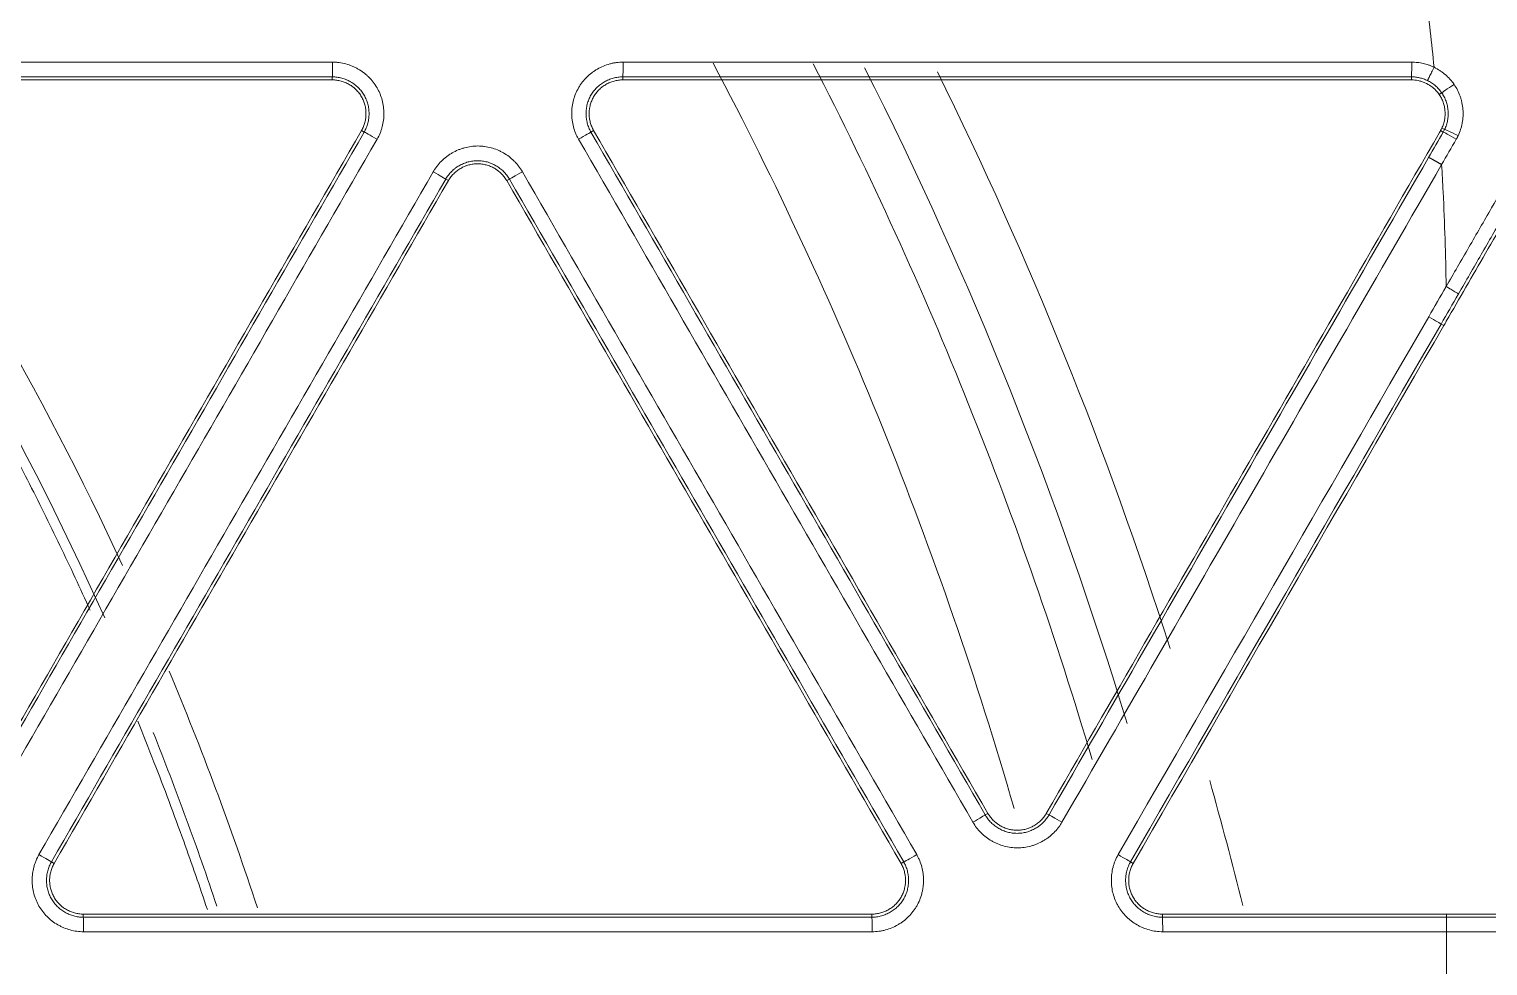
# Model space of a CAD drawing. Header units: inches. Extents: x 405346 to 489838, y -25612 to 14934.
# Drawn here: x 467334.72 to 467382.02, y 4351.68 to 4382.06 of the extents above; entities that cross this region are included whole.
import ezdxf

# ---------------------------------------------------------------- set-up
doc = ezdxf.new("R2010")
doc.units = ezdxf.units.IN
doc.header["$LTSCALE"] = 200
doc.header["$MEASUREMENT"] = 0
doc.linetypes.add('DH-HID2', pattern=[1.2, 0.8, -0.4])
doc.layers.add('FU-FURM', color=251, linetype='DH-HID2')
doc.layers.add('SS-EQ', color=2, linetype='Continuous', lineweight=20)

# ---------------------------------------------------------------- blocks, each defined once
blk = doc.blocks.new('FLLLL')
at = {"layer": 'FU-FURM'}
blk.add_arc((467631.305, 3983.29), 213.601, 180.767, 268.64329, dxfattribs=at)
blk = doc.blocks.new('4way무풍')
at = {"layer": 'SS-EQ'}
for p, q in [((100.279, 58.99), (100.279, 59.09)), ((109.701, 59.09), (109.701, 58.99)), ((135.276, 58.99), (135.276, 59.09)), ((136.258, 58.575), (136.177, 58.518)), ((101.313, 57.299), (101.227, 57.349)), ((108.754, 57.349), (108.667, 57.299)), ((136.31, 57.299), (136.224, 57.349)), ((136.354, 57.383), (136.264, 57.426)), ((104.043, 55.723), (103.956, 55.773)), ((106.024, 55.773), (105.938, 55.723)), ((136.238, 51.071), (136.325, 51.021)), ((121.454, 35.15), (121.541, 35.2)), ((123.436, 35.2), (123.523, 35.151)), ((91.168, 33.625), (91.255, 33.575)), ((118.725, 33.575), (118.812, 33.625)), ((126.165, 33.625), (126.252, 33.575)), ((92.203, 31.933), (92.203, 31.833)), ((117.778, 31.833), (117.778, 31.933)), ((127.2, 31.933), (127.2, 31.833)), ((136.411, 31.833), (136.411, 31.933))]:
    blk.add_line(p, q, dxfattribs=at)
for radius, start, end in [(101.761, 24.09187, 35.71313), (102.993, 24.82258, 35.25411), (127.397, 16.11344, 27.86074), (130.269, 16.47519, 27.18468), (131.692, 16.82536, 26.80173), (133.744, 17.65006, 26.29724), (102.993, 18.18231, 22.74403), (101.761, 18.44437, 21.81937), (133.744, 13.93919, 15.73232)]:
    blk.add_arc((0, 0), radius, start, end, dxfattribs=at)
for centre, major_axis, ratio, start_param, end_param in [((100.279, 59.564), (0, -0.474), 0.016993, 0.034954, 1.578511), ((109.701, 59.564), (0, 0.474), 0.018894, 3.176545, 4.719622), ((135.276, 59.564), (0, 0.474), 0.024432, 3.176655, 4.718201), ((136.648, 58.844), (-0.39, -0.269), 0.009413, 0.034908, 1.594361), ((101.723, 57.062), (-0.41, 0.237), 0.015019, 4.700965, 6.248275), ((108.257, 57.062), (0.41, 0.237), 0.003323, 4.732094, 6.248279), ((136.72, 57.062), (-0.41, 0.237), 0.017158, 4.693588, 6.248274), ((136.782, 57.18), (-0.428, 0.204), 0.015618, 4.692285, 6.248275), ((103.546, 56.01), (0.41, -0.237), 0.015027, 0.034911, 1.558896), ((106.434, 56.01), (-0.41, -0.237), 0.003206, 0.034907, 1.590198), ((135.828, 51.308), (0.41, -0.237), 0.01676, 0.034911, 1.551598), ((121.044, 34.914), (0.41, 0.237), 0.007904, 4.733642, 6.248278), ((123.933, 34.914), (-0.41, 0.237), 0.014692, 4.694318, 6.248275), ((90.758, 33.862), (-0.41, 0.237), 0.011872, 3.176502, 4.700765), ((119.222, 33.862), (-0.41, -0.237), 0.007771, 0.034908, 1.591703), ((125.755, 33.862), (-0.41, 0.237), 0.014765, 3.176503, 4.693851), ((92.203, 31.36), (0, -0.474), 0.016349, 1.574891, 3.106681), ((117.777, 31.36), (0, -0.474), 0.02175, 1.574286, 3.106678), ((127.199, 31.36), (0, -0.474), 0.023837, 1.574008, 3.106676)]:
    blk.add_ellipse(centre, major_axis=major_axis, ratio=ratio, start_param=start_param, end_param=end_param, dxfattribs=at)
for points, knots in [([(0.032, 346.294), (6.969, 346.294), (13.906, 346.294), (27.78, 346.294), (34.717, 346.294), (55.528, 346.294), (69.403, 346.294), (97.151, 346.294), (111.025, 346.294), (138.774, 346.294), (152.648, 346.294), (180.396, 346.294), (194.27, 346.294), (215.082, 346.294), (222.019, 346.294), (235.893, 346.294), (242.83, 346.293), (253.236, 346.293), (256.704, 346.293), (263.641, 346.293), (267.11, 346.293), (272.313, 346.294), (274.047, 346.294), (276.648, 346.294), (277.516, 346.294), (279.25, 346.293), (280.117, 346.293), (281.418, 346.292), (281.851, 346.292), (282.718, 346.292), (283.152, 346.292), (283.802, 346.293), (284.019, 346.293), (284.453, 346.293), (284.669, 346.294), (285.103, 346.293), (285.32, 346.293), (285.753, 346.29), (285.97, 346.288), (286.62, 346.277), (287.054, 346.265), (287.92, 346.231), (288.353, 346.21), (289.653, 346.132), (290.519, 346.062), (291.818, 345.929), (292.25, 345.88), (292.899, 345.799), (293.116, 345.771), (293.548, 345.712), (294.627, 345.561), (295.697, 345.381), (298.249, 344.897), (299.929, 344.504), (302.417, 343.81), (304.065, 343.312), (305.692, 342.745), (308.116, 341.843), (309.711, 341.171), (311.481, 340.335), (311.677, 340.241), (312.069, 340.051), (312.265, 339.955), (312.851, 339.663), (313.238, 339.464), (314.393, 338.857), (315.91, 338.017), (317.385, 337.118), (318.837, 336.19), (319.553, 335.711), (320.962, 334.724), (322.351, 333.707), (324.369, 332.094), (326.323, 330.393), (327.582, 329.199), (328.355, 328.434), (328.586, 328.204), (328.815, 327.97), (328.968, 327.815), (329.044, 327.736), (329.423, 327.345), (329.723, 327.029), (330.61, 326.072), (331.762, 324.776), (333.399, 322.77), (334.43, 321.391), (335.932, 319.291), (336.873, 317.85), (338.196, 315.627), (339.047, 314.124), (339.838, 312.579), (340.313, 311.601), (340.454, 311.306), (340.593, 311.01), (340.685, 310.812), (340.731, 310.713), (340.958, 310.218), (341.136, 309.82), (341.654, 308.624), (342.309, 307.019), (343.186, 304.582), (343.7, 302.939), (344.419, 300.459), (344.828, 298.787), (345.336, 296.251), (345.487, 295.4), (345.755, 293.69), (345.871, 292.83), (345.994, 291.749), (346.017, 291.532), (346.062, 291.099), (346.083, 290.881), (346.143, 290.23), (346.178, 289.796), (346.239, 288.927), (346.265, 288.492), (346.307, 287.624), (346.324, 287.189), (346.342, 286.538), (346.347, 286.32), (346.354, 285.886), (346.356, 285.669), (346.359, 285.234), (346.359, 285.017), (346.359, 284.582), (346.359, 284.365), (346.359, 283.714), (346.358, 283.279), (346.358, 282.41), (346.358, 281.976), (346.358, 280.672), (346.358, 279.803), (346.359, 278.065), (346.359, 277.196), (346.359, 274.59), (346.359, 272.852), (346.358, 264.162), (346.359, 257.21), (346.359, 236.355), (346.359, 222.452), (346.359, 194.646), (346.359, 180.742), (346.359, 152.936), (346.359, 139.033), (346.359, 111.226), (346.359, 69.516), (346.359, 27.806), (346.359, 0)], [0, 0, 0, 0, 0.03125, 0.03125, 0.0625, 0.0625, 0.125, 0.125, 0.1875, 0.1875, 0.25, 0.25, 0.3125, 0.3125, 0.34375, 0.34375, 0.375, 0.375, 0.390625, 0.390625, 0.40625, 0.40625, 0.414062, 0.414062, 0.417969, 0.417969, 0.421875, 0.421875, 0.423828, 0.423828, 0.425781, 0.425781, 0.426758, 0.426758, 0.427734, 0.427734, 0.428711, 0.428711, 0.429687, 0.429687, 0.431641, 0.431641, 0.433594, 0.433594, 0.4375, 0.4375, 0.439453, 0.439453, 0.44043, 0.44043, 0.441406, 0.445312, 0.445312, 0.453125, 0.453125, 0.457031, 0.460937, 0.460937, 0.46875, 0.46875, 0.469727, 0.469727, 0.470703, 0.470703, 0.472656, 0.472656, 0.476562, 0.480469, 0.480469, 0.484375, 0.484375, 0.488281, 0.492187, 0.496094, 0.5, 0.5, 0.500977, 0.501465, 0.501465, 0.501953, 0.501953, 0.503906, 0.503906, 0.507812, 0.511719, 0.515625, 0.515625, 0.523437, 0.523437, 0.527344, 0.53125, 0.53125, 0.532227, 0.532715, 0.532715, 0.533203, 0.533203, 0.535156, 0.535156, 0.539062, 0.542969, 0.546875, 0.546875, 0.554687, 0.554687, 0.558594, 0.558594, 0.5625, 0.5625, 0.563477, 0.563477, 0.564453, 0.564453, 0.566406, 0.566406, 0.568359, 0.568359, 0.570312, 0.570312, 0.571289, 0.571289, 0.572266, 0.572266, 0.573242, 0.573242, 0.574219, 0.574219, 0.576172, 0.576172, 0.578125, 0.578125, 0.582031, 0.582031, 0.585937, 0.585937, 0.59375, 0.59375, 0.625, 0.625, 0.6875, 0.6875, 0.75, 0.75, 0.8125, 0.8125, 0.875, 1, 1, 1, 1]), ([(345.164, 0), (345.164, 27.72), (345.163, 69.299), (345.162, 110.879), (345.161, 138.598), (345.16, 152.458), (345.159, 180.178), (345.157, 194.038), (345.154, 221.758), (345.152, 235.618), (345.147, 256.407), (345.146, 263.337), (345.145, 272), (345.145, 273.732), (345.144, 276.331), (345.144, 277.197), (345.143, 278.93), (345.142, 279.796), (345.142, 281.095), (345.141, 281.528), (345.141, 282.395), (345.142, 282.828), (345.141, 283.694), (345.141, 284.127), (345.14, 284.777), (345.139, 284.993), (345.136, 285.426), (345.134, 285.643), (345.124, 286.293), (345.113, 286.726), (345.081, 287.592), (345.06, 288.025), (345.009, 288.891), (344.979, 289.324), (344.926, 289.973), (344.898, 290.298), (344.868, 290.622), (344.847, 290.839), (344.836, 290.947), (344.736, 291.92), (344.629, 292.78), (344.379, 294.49), (344.236, 295.34), (343.754, 297.876), (343.361, 299.547), (342.666, 302.024), (342.167, 303.666), (341.312, 306.1), (340.67, 307.703), (340.162, 308.898), (339.901, 309.494), (339.629, 310.086), (339.446, 310.481), (339.353, 310.677), (338.885, 311.657), (338.495, 312.43), (337.684, 313.954), (337.263, 314.706), (336.391, 316.188), (335.94, 316.919), (335.007, 318.359), (334.525, 319.069), (333.532, 320.468), (332.508, 321.846), (330.881, 323.85), (329.736, 325.143), (328.853, 326.097), (328.555, 326.413), (328.177, 326.804), (328.101, 326.882), (327.949, 327.037), (327.721, 327.27), (327.491, 327.5), (326.721, 328.264), (325.466, 329.454), (323.518, 331.149), (321.504, 332.755), (320.119, 333.766), (318.711, 334.748), (317.997, 335.224), (316.546, 336.146), (315.81, 336.592), (314.315, 337.454), (313.557, 337.87), (312.595, 338.371), (312.305, 338.52), (312.014, 338.666), (311.82, 338.764), (311.722, 338.812), (311.235, 339.053), (310.844, 339.24), (309.666, 339.79), (308.875, 340.138), (307.283, 340.799), (305.68, 341.425), (303.244, 342.257), (301.598, 342.742), (299.114, 343.417), (297.436, 343.796), (294.888, 344.258), (294.033, 344.394), (292.957, 344.542), (292.742, 344.57), (292.31, 344.625), (291.663, 344.703), (291.015, 344.771), (289.72, 344.892), (288.856, 344.953), (287.56, 345.018), (287.128, 345.036), (286.48, 345.054), (286.264, 345.059), (285.832, 345.066), (285.615, 345.069), (285.183, 345.072), (284.967, 345.073), (284.535, 345.074), (284.318, 345.075), (283.67, 345.075), (283.237, 345.076), (282.589, 345.076), (282.373, 345.076), (281.94, 345.076), (281.724, 345.076), (281.076, 345.076), (280.643, 345.076), (279.346, 345.077), (278.481, 345.077), (276.752, 345.078), (275.887, 345.078), (273.293, 345.079), (271.563, 345.079), (262.916, 345.08), (255.998, 345.082), (242.162, 345.085), (235.244, 345.086), (221.408, 345.088), (214.49, 345.089), (193.736, 345.092), (179.9, 345.093), (152.228, 345.095), (138.392, 345.096), (110.72, 345.097), (96.884, 345.097), (69.212, 345.098), (55.376, 345.098), (34.622, 345.098), (27.704, 345.099), (13.868, 345.099), (6.95, 345.099), (0.032, 345.099)], [0, 0, 0, 0, 0.125, 0.1875, 0.1875, 0.25, 0.25, 0.3125, 0.3125, 0.375, 0.375, 0.40625, 0.40625, 0.414063, 0.414063, 0.417969, 0.417969, 0.421875, 0.421875, 0.423828, 0.423828, 0.425781, 0.425781, 0.427734, 0.427734, 0.428711, 0.428711, 0.429688, 0.429688, 0.431641, 0.431641, 0.433594, 0.433594, 0.435547, 0.435547, 0.436523, 0.437012, 0.437012, 0.4375, 0.4375, 0.441406, 0.441406, 0.445313, 0.445313, 0.453125, 0.453125, 0.457031, 0.460938, 0.464844, 0.464844, 0.466797, 0.467773, 0.467773, 0.46875, 0.46875, 0.472656, 0.472656, 0.476563, 0.476563, 0.480469, 0.480469, 0.484375, 0.484375, 0.488281, 0.492188, 0.496094, 0.496094, 0.498047, 0.498047, 0.498535, 0.498535, 0.499023, 0.5, 0.5, 0.503906, 0.507813, 0.511719, 0.515625, 0.515625, 0.519531, 0.519531, 0.523438, 0.523438, 0.527344, 0.527344, 0.52832, 0.528809, 0.528809, 0.529297, 0.529297, 0.53125, 0.53125, 0.535156, 0.535156, 0.539063, 0.542969, 0.546875, 0.546875, 0.554688, 0.554688, 0.558594, 0.558594, 0.55957, 0.55957, 0.560547, 0.5625, 0.5625, 0.566406, 0.566406, 0.568359, 0.568359, 0.569336, 0.569336, 0.570313, 0.570313, 0.571289, 0.571289, 0.572266, 0.572266, 0.574219, 0.574219, 0.575195, 0.575195, 0.576172, 0.576172, 0.578125, 0.578125, 0.582031, 0.582031, 0.585938, 0.585938, 0.59375, 0.59375, 0.625, 0.625, 0.65625, 0.65625, 0.6875, 0.6875, 0.75, 0.75, 0.8125, 0.8125, 0.875, 0.875, 0.9375, 0.9375, 0.96875, 0.96875, 1, 1, 1, 1]), ([(135.751, 61.733), (135.799, 61.344), (135.893, 60.568), (135.972, 59.789), (136.011, 59.4)], [0, 0, 0, 0, 0.500002, 1, 1, 1, 1]), ([(92.423, 41.792), (92.105, 42.496), (91.445, 43.912), (90.416, 45.994), (89.358, 48.015), (88.297, 49.938), (87.23, 51.781), (86.149, 53.558), (85.053, 55.281), (83.944, 56.951), (83.054, 58.235), (82.535, 58.963), (82.396, 59.157)], [0, 0, 0, 0, 0.115383, 0.233351, 0.346878, 0.456049, 0.561409, 0.664909, 0.766646, 0.866501, 0.964361, 1, 1, 1, 1]), ([(100.287, 59.567), (100.324, 59.567), (100.36, 59.566), (100.434, 59.561), (100.47, 59.557), (100.578, 59.543), (100.719, 59.514), (100.857, 59.467), (100.941, 59.431), (100.958, 59.424), (100.991, 59.409), (101.04, 59.385), (101.088, 59.36), (101.182, 59.305), (101.243, 59.265), (101.329, 59.199), (101.357, 59.176), (101.399, 59.14), (101.412, 59.128), (101.439, 59.103), (101.452, 59.091), (101.517, 59.027), (101.613, 58.918), (101.694, 58.798), (101.749, 58.703), (101.766, 58.671), (101.799, 58.605), (101.814, 58.572), (101.855, 58.47), (101.878, 58.401), (101.915, 58.261), (101.929, 58.19), (101.943, 58.082), (101.947, 58.046), (101.95, 57.991), (101.951, 57.973), (101.952, 57.936), (101.953, 57.918), (101.953, 57.827), (101.944, 57.683), (101.916, 57.54), (101.893, 57.452), (101.888, 57.434), (101.877, 57.399), (101.861, 57.347), (101.842, 57.296), (101.8, 57.194), (101.768, 57.129), (101.732, 57.065)], [0, 0, 0, 0, 0.03125, 0.03125, 0.0625, 0.0625, 0.125, 0.1875, 0.1875, 0.203125, 0.203125, 0.21875, 0.25, 0.25, 0.3125, 0.3125, 0.34375, 0.34375, 0.359375, 0.359375, 0.375, 0.375, 0.4375, 0.5, 0.5, 0.53125, 0.53125, 0.5625, 0.5625, 0.625, 0.625, 0.6875, 0.6875, 0.71875, 0.71875, 0.734375, 0.734375, 0.75, 0.75, 0.8125, 0.875, 0.875, 0.890625, 0.890625, 0.90625, 0.9375, 0.9375, 1, 1, 1, 1]), ([(108.265, 57.065), (108.247, 57.097), (108.23, 57.129), (108.198, 57.195), (108.183, 57.229), (108.141, 57.329), (108.096, 57.467), (108.068, 57.609), (108.056, 57.7), (108.054, 57.718), (108.051, 57.754), (108.046, 57.809), (108.045, 57.863), (108.045, 57.972), (108.049, 58.044), (108.063, 58.152), (108.069, 58.188), (108.079, 58.242), (108.083, 58.26), (108.091, 58.295), (108.096, 58.313), (108.119, 58.401), (108.165, 58.538), (108.228, 58.669), (108.283, 58.764), (108.302, 58.795), (108.343, 58.856), (108.365, 58.885), (108.432, 58.972), (108.48, 59.027), (108.583, 59.129), (108.637, 59.176), (108.724, 59.242), (108.753, 59.263), (108.799, 59.294), (108.814, 59.304), (108.845, 59.323), (108.861, 59.332), (108.94, 59.378), (109.07, 59.442), (109.207, 59.489), (109.295, 59.514), (109.313, 59.518), (109.348, 59.527), (109.402, 59.538), (109.456, 59.548), (109.564, 59.562), (109.637, 59.567), (109.71, 59.567)], [0, 0, 0, 0, 0.03125, 0.03125, 0.0625, 0.0625, 0.125, 0.1875, 0.1875, 0.203125, 0.203125, 0.21875, 0.25, 0.25, 0.3125, 0.3125, 0.34375, 0.34375, 0.359375, 0.359375, 0.375, 0.375, 0.4375, 0.5, 0.5, 0.53125, 0.53125, 0.5625, 0.5625, 0.625, 0.625, 0.6875, 0.6875, 0.71875, 0.71875, 0.734375, 0.734375, 0.75, 0.75, 0.8125, 0.875, 0.875, 0.890625, 0.890625, 0.90625, 0.9375, 0.9375, 1, 1, 1, 1]), ([(135.287, 59.566), (135.35, 59.566), (135.412, 59.563), (135.537, 59.549), (135.659, 59.527), (135.779, 59.493), (135.867, 59.461), (135.897, 59.45), (135.954, 59.426), (135.983, 59.413), (136.011, 59.4)], [0, 0, 0, 0, 0.25, 0.25, 0.5, 0.75, 0.75, 0.875, 0.875, 1, 1, 1, 1]), ([(136.011, 59.4), (135.998, 59.372), (135.984, 59.344), (135.958, 59.29), (135.945, 59.264), (135.92, 59.212), (135.907, 59.188), (135.884, 59.142), (135.873, 59.12), (135.853, 59.08), (135.844, 59.062), (135.828, 59.031), (135.821, 59.017), (135.809, 58.995), (135.804, 58.986), (135.797, 58.974), (135.795, 58.971), (135.794, 58.97)], [0, 0, 0, 0, 0.125, 0.125, 0.25, 0.25, 0.375, 0.375, 0.5, 0.5, 0.625, 0.625, 0.75, 0.75, 0.875, 0.875, 1, 1, 1, 1]), ([(136.011, 59.4), (136.076, 59.368), (136.139, 59.333), (136.214, 59.284), (136.229, 59.273), (136.259, 59.253), (136.274, 59.242), (136.317, 59.21), (136.345, 59.187), (136.427, 59.118), (136.478, 59.068), (136.574, 58.962), (136.618, 58.906), (136.66, 58.847)], [0, 0, 0, 0, 0.25, 0.25, 0.3125, 0.3125, 0.375, 0.375, 0.5, 0.5, 0.75, 0.75, 1, 1, 1, 1]), ([(100.279, 58.99), (96.017, 58.99), (91.755, 58.99), (83.23, 58.99), (78.967, 58.99), (74.705, 58.99)], [0, 0, 0, 0, 0.5, 0.5, 1, 1, 1, 1]), ([(101.313, 57.299), (101.317, 57.305), (101.32, 57.31), (101.326, 57.322), (101.336, 57.339), (101.356, 57.38), (101.383, 57.439), (101.401, 57.488), (101.418, 57.538), (101.425, 57.563), (101.445, 57.639), (101.464, 57.741), (101.471, 57.844), (101.471, 57.922), (101.47, 57.949), (101.467, 58.001), (101.464, 58.027), (101.454, 58.104), (101.444, 58.155), (101.418, 58.255), (101.402, 58.304), (101.372, 58.377), (101.361, 58.401), (101.338, 58.448), (101.326, 58.471), (101.286, 58.539), (101.228, 58.625), (101.16, 58.703), (101.104, 58.758), (101.085, 58.775), (101.045, 58.81), (101.025, 58.826), (100.963, 58.873), (100.92, 58.902), (100.852, 58.941), (100.818, 58.959), (100.783, 58.976), (100.759, 58.987), (100.747, 58.992), (100.687, 59.017), (100.589, 59.051), (100.487, 59.072), (100.41, 59.083), (100.384, 59.086), (100.345, 59.088), (100.332, 59.089), (100.312, 59.09), (100.306, 59.09), (100.292, 59.09), (100.286, 59.09), (100.279, 59.09)], [0, 0, 0, 0, 0.007813, 0.007813, 0.015625, 0.03125, 0.0625, 0.09375, 0.09375, 0.125, 0.125, 0.1875, 0.25, 0.25, 0.28125, 0.28125, 0.3125, 0.3125, 0.375, 0.375, 0.4375, 0.4375, 0.46875, 0.46875, 0.5, 0.5, 0.5625, 0.625, 0.625, 0.65625, 0.65625, 0.6875, 0.6875, 0.75, 0.75, 0.78125, 0.796875, 0.796875, 0.8125, 0.8125, 0.875, 0.9375, 0.9375, 0.96875, 0.96875, 0.984375, 0.984375, 0.992188, 0.992188, 1, 1, 1, 1]), ([(100.279, 58.99), (100.328, 58.99), (100.375, 58.987), (100.469, 58.974), (100.516, 58.965), (100.585, 58.946), (100.608, 58.939), (100.653, 58.923), (100.675, 58.914), (100.741, 58.887), (100.827, 58.844), (100.906, 58.792), (100.954, 58.755), (100.963, 58.748), (100.982, 58.733), (101.009, 58.71), (101.036, 58.685), (101.086, 58.635), (101.118, 58.6), (101.162, 58.544), (101.176, 58.524), (101.202, 58.485), (101.215, 58.464), (101.251, 58.402), (101.293, 58.316), (101.323, 58.226), (101.341, 58.157), (101.347, 58.133), (101.356, 58.086), (101.359, 58.063), (101.369, 57.992), (101.372, 57.944), (101.372, 57.873), (101.371, 57.849), (101.368, 57.801), (101.366, 57.777), (101.356, 57.706), (101.338, 57.612), (101.308, 57.522), (101.272, 57.434), (101.251, 57.391), (101.227, 57.349)], [0, 0, 0, 0, 0.0625, 0.0625, 0.125, 0.125, 0.15625, 0.15625, 0.1875, 0.1875, 0.25, 0.3125, 0.3125, 0.328125, 0.328125, 0.34375, 0.375, 0.375, 0.4375, 0.4375, 0.46875, 0.46875, 0.5, 0.5, 0.5625, 0.625, 0.625, 0.65625, 0.65625, 0.6875, 0.6875, 0.75, 0.75, 0.78125, 0.78125, 0.8125, 0.8125, 0.875, 0.9375, 0.9375, 1, 1, 1, 1]), ([(109.701, 59.09), (109.695, 59.09), (109.688, 59.09), (109.675, 59.09), (109.655, 59.089), (109.61, 59.087), (109.545, 59.08), (109.494, 59.072), (109.442, 59.061), (109.417, 59.055), (109.341, 59.034), (109.243, 59), (109.15, 58.954), (109.082, 58.915), (109.06, 58.901), (109.017, 58.872), (108.995, 58.857), (108.933, 58.81), (108.894, 58.776), (108.821, 58.703), (108.786, 58.664), (108.738, 58.602), (108.723, 58.581), (108.693, 58.537), (108.679, 58.515), (108.64, 58.447), (108.618, 58.4), (108.578, 58.305), (108.562, 58.255), (108.542, 58.18), (108.536, 58.154), (108.527, 58.103), (108.522, 58.077), (108.513, 58), (108.509, 57.948), (108.509, 57.87), (108.51, 57.844), (108.513, 57.805), (108.514, 57.792), (108.516, 57.766), (108.518, 57.753), (108.526, 57.688), (108.546, 57.586), (108.578, 57.488), (108.608, 57.416), (108.618, 57.392), (108.636, 57.356), (108.641, 57.345), (108.651, 57.327), (108.654, 57.322), (108.66, 57.31), (108.664, 57.304), (108.667, 57.299)], [0, 0, 0, 0, 0.007813, 0.007813, 0.015625, 0.03125, 0.0625, 0.09375, 0.09375, 0.125, 0.125, 0.1875, 0.25, 0.25, 0.28125, 0.28125, 0.3125, 0.3125, 0.375, 0.375, 0.4375, 0.4375, 0.46875, 0.46875, 0.5, 0.5, 0.5625, 0.5625, 0.625, 0.625, 0.65625, 0.65625, 0.6875, 0.6875, 0.75, 0.75, 0.78125, 0.78125, 0.796875, 0.796875, 0.8125, 0.8125, 0.875, 0.9375, 0.9375, 0.96875, 0.96875, 0.984375, 0.984375, 0.992188, 0.992188, 1, 1, 1, 1]), ([(108.754, 57.349), (108.729, 57.391), (108.709, 57.433), (108.673, 57.521), (108.658, 57.566), (108.64, 57.636), (108.634, 57.659), (108.625, 57.706), (108.621, 57.73), (108.612, 57.801), (108.606, 57.896), (108.612, 57.991), (108.62, 58.051), (108.622, 58.063), (108.625, 58.086), (108.632, 58.122), (108.64, 58.156), (108.658, 58.225), (108.673, 58.27), (108.7, 58.336), (108.709, 58.358), (108.73, 58.401), (108.742, 58.423), (108.778, 58.485), (108.831, 58.564), (108.894, 58.635), (108.945, 58.685), (108.962, 58.702), (108.999, 58.733), (109.017, 58.748), (109.074, 58.792), (109.114, 58.818), (109.175, 58.854), (109.196, 58.865), (109.239, 58.886), (109.261, 58.896), (109.327, 58.924), (109.418, 58.955), (109.51, 58.974), (109.605, 58.987), (109.653, 58.99), (109.701, 58.99)], [0, 0, 0, 0, 0.0625, 0.0625, 0.125, 0.125, 0.15625, 0.15625, 0.1875, 0.1875, 0.25, 0.3125, 0.3125, 0.328125, 0.328125, 0.34375, 0.375, 0.375, 0.4375, 0.4375, 0.46875, 0.46875, 0.5, 0.5, 0.5625, 0.625, 0.625, 0.65625, 0.65625, 0.6875, 0.6875, 0.75, 0.75, 0.78125, 0.78125, 0.8125, 0.8125, 0.875, 0.9375, 0.9375, 1, 1, 1, 1]), ([(135.794, 58.97), (135.774, 58.98), (135.753, 58.989), (135.712, 59.006), (135.691, 59.015), (135.628, 59.037), (135.542, 59.062), (135.454, 59.077), (135.388, 59.085), (135.365, 59.087), (135.321, 59.09), (135.298, 59.09), (135.276, 59.09)], [0, 0, 0, 0, 0.125, 0.125, 0.25, 0.25, 0.5, 0.75, 0.75, 0.875, 0.875, 1, 1, 1, 1]), ([(135.276, 58.99), (135.352, 58.99), (135.427, 58.982), (135.537, 58.959), (135.573, 58.949), (135.627, 58.932), (135.645, 58.925), (135.681, 58.912), (135.698, 58.905), (135.784, 58.867), (135.85, 58.83), (135.942, 58.764), (135.972, 58.74), (136.029, 58.69), (136.056, 58.664), (136.081, 58.637)], [0, 0, 0, 0, 0.25, 0.25, 0.375, 0.375, 0.4375, 0.4375, 0.5, 0.5, 0.75, 0.75, 0.875, 0.875, 1, 1, 1, 1]), ([(136.258, 58.575), (136.256, 58.577), (136.255, 58.58), (136.251, 58.585), (136.245, 58.593), (136.232, 58.611), (136.205, 58.647), (136.18, 58.676), (136.128, 58.733), (136.092, 58.769), (136.033, 58.818), (136.013, 58.834), (135.971, 58.865), (135.95, 58.88), (135.885, 58.922), (135.84, 58.948), (135.794, 58.97)], [0, 0, 0, 0, 0.015625, 0.015625, 0.03125, 0.0625, 0.125, 0.25, 0.25, 0.5, 0.5, 0.625, 0.625, 0.75, 0.75, 1, 1, 1, 1]), ([(136.66, 58.847), (136.701, 58.786), (136.776, 58.661), (136.833, 58.528), (136.869, 58.425), (136.88, 58.39), (136.9, 58.32), (136.909, 58.284), (136.932, 58.177), (136.942, 58.105), (136.954, 57.958), (136.955, 57.886), (136.948, 57.741), (136.94, 57.669), (136.92, 57.562), (136.913, 57.526), (136.9, 57.473), (136.895, 57.455), (136.885, 57.42), (136.879, 57.403), (136.852, 57.316), (136.825, 57.248), (136.793, 57.182)], [0, 0, 0, 0, 0.125, 0.25, 0.25, 0.3125, 0.3125, 0.375, 0.375, 0.5, 0.5, 0.625, 0.625, 0.75, 0.75, 0.8125, 0.8125, 0.84375, 0.84375, 0.875, 0.875, 1, 1, 1, 1]), ([(136.177, 58.518), (136.204, 58.478), (136.253, 58.396), (136.29, 58.309), (136.314, 58.241), (136.321, 58.218), (136.334, 58.172), (136.34, 58.148), (136.355, 58.078), (136.369, 57.984), (136.37, 57.888), (136.367, 57.828), (136.366, 57.816), (136.364, 57.792), (136.361, 57.756), (136.356, 57.721), (136.343, 57.651), (136.332, 57.605), (136.303, 57.514), (136.285, 57.47), (136.264, 57.426)], [0, 0, 0, 0, 0.125, 0.25, 0.25, 0.3125, 0.3125, 0.375, 0.375, 0.5, 0.625, 0.625, 0.65625, 0.65625, 0.6875, 0.75, 0.75, 0.875, 0.875, 1, 1, 1, 1]), ([(136.354, 57.383), (136.357, 57.389), (136.36, 57.395), (136.365, 57.407), (136.373, 57.425), (136.391, 57.467), (136.404, 57.504), (136.42, 57.554), (136.427, 57.579), (136.439, 57.63), (136.445, 57.656), (136.459, 57.732), (136.464, 57.784), (136.469, 57.887), (136.469, 57.939), (136.46, 58.044), (136.453, 58.096), (136.436, 58.172), (136.43, 58.198), (136.416, 58.248), (136.408, 58.273), (136.382, 58.347), (136.362, 58.394), (136.326, 58.464), (136.308, 58.498), (136.284, 58.536), (136.273, 58.553), (136.266, 58.564), (136.262, 58.569), (136.258, 58.575)], [0, 0, 0, 0, 0.015625, 0.015625, 0.03125, 0.0625, 0.125, 0.125, 0.1875, 0.1875, 0.25, 0.25, 0.375, 0.375, 0.5, 0.5, 0.625, 0.625, 0.6875, 0.6875, 0.75, 0.75, 0.875, 0.875, 0.9375, 0.96875, 0.984375, 0.984375, 1, 1, 1, 1]), ([(88.44, 35.2), (90.571, 38.892), (92.702, 42.583), (96.965, 49.966), (99.096, 53.658), (101.227, 57.349)], [0, 0, 0, 0, 0.5, 0.5, 1, 1, 1, 1]), ([(88.526, 35.151), (90.657, 38.842), (92.789, 42.534), (97.051, 49.916), (99.182, 53.608), (101.313, 57.299)], [0, 0, 0, 0, 0.5, 0.5, 1, 1, 1, 1]), ([(101.732, 57.065), (99.6, 53.374), (97.469, 49.682), (93.206, 42.299), (91.075, 38.608), (88.943, 34.916)], [0, 0, 0, 0, 0.5, 0.5, 1, 1, 1, 1]), ([(103.554, 56.013), (103.572, 56.045), (103.592, 56.076), (103.633, 56.137), (103.654, 56.167), (103.721, 56.253), (103.817, 56.361), (103.926, 56.456), (103.999, 56.512), (104.014, 56.522), (104.043, 56.544), (104.088, 56.575), (104.135, 56.603), (104.229, 56.658), (104.293, 56.69), (104.394, 56.732), (104.428, 56.745), (104.48, 56.763), (104.497, 56.768), (104.532, 56.779), (104.55, 56.784), (104.637, 56.808), (104.708, 56.823), (104.852, 56.842), (104.924, 56.847), (105.033, 56.847), (105.07, 56.846), (105.143, 56.841), (105.18, 56.837), (105.289, 56.823), (105.36, 56.808), (105.499, 56.77), (105.568, 56.747), (105.668, 56.705), (105.702, 56.69), (105.751, 56.665), (105.767, 56.657), (105.799, 56.64), (105.815, 56.631), (105.894, 56.586), (106.015, 56.505), (106.124, 56.41), (106.189, 56.346), (106.202, 56.333), (106.227, 56.306), (106.264, 56.266), (106.299, 56.224), (106.366, 56.137), (106.406, 56.077), (106.443, 56.013)], [0, 0, 0, 0, 0.03125, 0.03125, 0.0625, 0.0625, 0.125, 0.1875, 0.1875, 0.203125, 0.203125, 0.21875, 0.25, 0.25, 0.3125, 0.3125, 0.34375, 0.34375, 0.359375, 0.359375, 0.375, 0.375, 0.4375, 0.4375, 0.5, 0.5, 0.53125, 0.53125, 0.5625, 0.5625, 0.625, 0.625, 0.6875, 0.6875, 0.71875, 0.71875, 0.734375, 0.734375, 0.75, 0.75, 0.8125, 0.875, 0.875, 0.890625, 0.890625, 0.90625, 0.9375, 0.9375, 1, 1, 1, 1]), ([(136.732, 57.065), (136.574, 56.791), (136.415, 56.517), (136.257, 56.243), (136.257, 56.243), (136.257, 56.243)], [0, 0, 0, 0, 0.999957, 0.999957, 1, 1, 1, 1]), ([(106.024, 55.773), (106.021, 55.779), (106.018, 55.784), (106.011, 55.796), (106.001, 55.812), (105.976, 55.851), (105.938, 55.904), (105.904, 55.944), (105.87, 55.983), (105.851, 56.002), (105.796, 56.057), (105.717, 56.125), (105.631, 56.182), (105.563, 56.221), (105.54, 56.234), (105.493, 56.257), (105.469, 56.268), (105.397, 56.298), (105.348, 56.315), (105.249, 56.342), (105.198, 56.353), (105.12, 56.363), (105.094, 56.366), (105.041, 56.369), (105.015, 56.37), (104.937, 56.37), (104.885, 56.367), (104.782, 56.352), (104.732, 56.342), (104.656, 56.321), (104.631, 56.314), (104.582, 56.296), (104.557, 56.287), (104.486, 56.257), (104.439, 56.234), (104.372, 56.195), (104.339, 56.175), (104.307, 56.152), (104.285, 56.137), (104.275, 56.13), (104.223, 56.09), (104.144, 56.022), (104.075, 55.945), (104.028, 55.883), (104.012, 55.862), (103.99, 55.829), (103.983, 55.818), (103.973, 55.802), (103.969, 55.796), (103.962, 55.785), (103.959, 55.779), (103.956, 55.773)], [0, 0, 0, 0, 0.007812, 0.007812, 0.015625, 0.03125, 0.0625, 0.09375, 0.09375, 0.125, 0.125, 0.1875, 0.25, 0.25, 0.28125, 0.28125, 0.3125, 0.3125, 0.375, 0.375, 0.4375, 0.4375, 0.46875, 0.46875, 0.5, 0.5, 0.5625, 0.5625, 0.625, 0.625, 0.65625, 0.65625, 0.6875, 0.6875, 0.75, 0.75, 0.78125, 0.796875, 0.796875, 0.8125, 0.8125, 0.875, 0.9375, 0.9375, 0.96875, 0.96875, 0.984375, 0.984375, 0.992187, 0.992187, 1, 1, 1, 1]), ([(135.836, 56.477), (135.836, 56.477), (135.836, 56.477), (135.837, 56.477), (135.838, 56.477), (135.839, 56.476), (135.84, 56.476), (135.842, 56.475), (135.844, 56.474), (135.846, 56.473), (135.848, 56.472), (135.85, 56.471), (135.853, 56.47), (135.856, 56.468), (135.86, 56.466), (135.865, 56.464), (135.872, 56.46), (135.88, 56.456), (135.888, 56.451), (135.897, 56.446), (135.907, 56.441), (135.917, 56.435), (135.928, 56.429), (135.94, 56.423), (135.952, 56.416), (135.965, 56.409), (135.978, 56.402), (135.992, 56.394), (136.006, 56.386), (136.021, 56.378), (136.036, 56.369), (136.051, 56.361), (136.067, 56.352), (136.084, 56.342), (136.1, 56.333), (136.117, 56.323), (136.134, 56.314), (136.151, 56.304), (136.169, 56.294), (136.186, 56.284), (136.204, 56.274), (136.222, 56.263), (136.239, 56.253), (136.251, 56.246), (136.257, 56.243)], [0, 0, 0, 0, 0.014622, 0.029244, 0.043866, 0.058488, 0.07311, 0.087732, 0.102354, 0.116976, 0.131598, 0.14622, 0.160842, 0.175464, 0.190086, 0.218014, 0.245942, 0.27387, 0.301798, 0.329726, 0.357654, 0.385583, 0.413511, 0.441439, 0.469367, 0.497295, 0.525223, 0.553151, 0.581079, 0.609007, 0.636935, 0.664863, 0.692791, 0.720719, 0.748647, 0.776575, 0.804504, 0.832432, 0.86036, 0.888288, 0.916216, 0.944144, 0.972072, 1, 1, 1, 1]), ([(90.766, 33.864), (92.897, 37.555), (95.029, 41.247), (99.291, 48.63), (101.423, 52.322), (103.554, 56.013)], [0, 0, 0, 0, 0.5, 0.5, 1, 1, 1, 1]), ([(104.043, 55.723), (104.067, 55.765), (104.093, 55.805), (104.152, 55.88), (104.183, 55.915), (104.234, 55.965), (104.252, 55.982), (104.288, 56.013), (104.306, 56.028), (104.363, 56.072), (104.443, 56.124), (104.528, 56.167), (104.583, 56.19), (104.595, 56.194), (104.617, 56.203), (104.651, 56.215), (104.685, 56.226), (104.754, 56.245), (104.8, 56.254), (104.871, 56.264), (104.894, 56.266), (104.942, 56.27), (104.966, 56.271), (105.038, 56.271), (105.133, 56.264), (105.226, 56.245), (105.295, 56.226), (105.318, 56.219), (105.364, 56.203), (105.386, 56.195), (105.452, 56.167), (105.495, 56.146), (105.557, 56.111), (105.587, 56.092), (105.617, 56.071), (105.636, 56.057), (105.646, 56.05), (105.694, 56.014), (105.765, 55.951), (105.829, 55.881), (105.887, 55.805), (105.914, 55.765), (105.938, 55.723)], [0, 0, 0, 0, 0.0625, 0.0625, 0.125, 0.125, 0.15625, 0.15625, 0.1875, 0.1875, 0.25, 0.3125, 0.3125, 0.328125, 0.328125, 0.34375, 0.375, 0.375, 0.4375, 0.4375, 0.46875, 0.46875, 0.5, 0.5, 0.5625, 0.625, 0.625, 0.65625, 0.65625, 0.6875, 0.6875, 0.75, 0.75, 0.78125, 0.796875, 0.796875, 0.8125, 0.8125, 0.875, 0.9375, 0.9375, 1, 1, 1, 1]), ([(136.257, 56.243), (136.275, 55.949), (136.347, 54.631), (136.389, 53.311), (136.403, 52.286)], [0, 0, 0, 0, 0.223176, 1, 1, 1, 1]), ([(136.403, 52.286), (136.403, 52.286), (136.403, 52.286), (136.648, 52.711), (136.894, 53.136), (137.385, 53.987), (137.63, 54.412), (138.102, 55.229), (138.328, 55.621), (138.554, 56.012)], [0, 0, 0, 0, 0.000009, 0.000009, 0.342257, 0.342257, 0.684518, 0.684518, 1, 1, 1, 1]), ([(103.956, 55.773), (101.825, 52.082), (99.693, 48.391), (95.431, 41.008), (93.3, 37.316), (91.168, 33.625)], [0, 0, 0, 0, 0.5, 0.5, 1, 1, 1, 1]), ([(104.043, 55.723), (101.911, 52.032), (99.78, 48.341), (95.518, 40.958), (93.386, 37.266), (91.255, 33.575)], [0, 0, 0, 0, 0.5, 0.5, 1, 1, 1, 1]), ([(139.039, 55.723), (138.813, 55.332), (138.587, 54.94), (138.134, 54.156), (137.908, 53.764), (137.258, 52.637), (136.833, 51.902), (136.409, 51.167)], [0, 0, 0, 0, 0.258009, 0.258009, 0.516017, 0.516017, 1, 1, 1, 1]), ([(138.953, 55.773), (138.726, 55.382), (138.5, 54.99), (138.028, 54.173), (137.783, 53.748), (137.292, 52.897), (137.047, 52.472), (136.801, 52.047)], [0, 0, 0, 0, 0.315458, 0.315458, 0.657729, 0.657729, 1, 1, 1, 1]), ([(136.801, 52.047), (136.8, 52.048), (136.797, 52.05), (136.786, 52.058), (136.778, 52.063), (136.758, 52.076), (136.746, 52.084), (136.716, 52.101), (136.7, 52.111), (136.663, 52.133), (136.643, 52.145), (136.6, 52.171), (136.578, 52.184), (136.53, 52.212), (136.505, 52.227), (136.455, 52.256), (136.429, 52.271), (136.403, 52.286)], [0, 0, 0, 0, 0.125, 0.125, 0.25, 0.25, 0.375, 0.375, 0.5, 0.5, 0.625, 0.625, 0.75, 0.75, 0.875, 0.875, 1, 1, 1, 1]), ([(96.227, 32.079), (95.98, 32.821), (95.425, 34.424), (94.662, 36.461), (94.146, 37.754), (93.967, 38.196)], [0, 0, 0, 0, 0.359513, 0.780505, 1, 1, 1, 1]), ([(121.454, 35.15), (121.457, 35.145), (121.461, 35.139), (121.467, 35.128), (121.478, 35.111), (121.503, 35.073), (121.541, 35.02), (121.574, 34.98), (121.609, 34.941), (121.627, 34.921), (121.683, 34.866), (121.761, 34.798), (121.848, 34.741), (121.915, 34.702), (121.938, 34.69), (121.985, 34.666), (122.009, 34.656), (122.081, 34.626), (122.13, 34.609), (122.23, 34.581), (122.281, 34.571), (122.359, 34.56), (122.385, 34.558), (122.437, 34.554), (122.464, 34.553), (122.542, 34.553), (122.594, 34.557), (122.696, 34.571), (122.747, 34.582), (122.822, 34.602), (122.847, 34.61), (122.897, 34.627), (122.921, 34.637), (122.993, 34.667), (123.039, 34.69), (123.107, 34.729), (123.14, 34.749), (123.172, 34.771), (123.193, 34.787), (123.204, 34.794), (123.256, 34.834), (123.334, 34.902), (123.403, 34.979), (123.451, 35.041), (123.466, 35.062), (123.488, 35.095), (123.495, 35.106), (123.506, 35.122), (123.509, 35.128), (123.516, 35.139), (123.519, 35.145), (123.523, 35.151)], [0, 0, 0, 0, 0.007813, 0.007813, 0.015625, 0.03125, 0.0625, 0.09375, 0.09375, 0.125, 0.125, 0.1875, 0.25, 0.25, 0.28125, 0.28125, 0.3125, 0.3125, 0.375, 0.375, 0.4375, 0.4375, 0.46875, 0.46875, 0.5, 0.5, 0.5625, 0.5625, 0.625, 0.625, 0.65625, 0.65625, 0.6875, 0.6875, 0.75, 0.75, 0.78125, 0.796875, 0.796875, 0.8125, 0.8125, 0.875, 0.9375, 0.9375, 0.96875, 0.96875, 0.984375, 0.984375, 0.992188, 0.992188, 1, 1, 1, 1]), ([(123.436, 35.2), (123.412, 35.159), (123.386, 35.119), (123.327, 35.044), (123.296, 35.009), (123.245, 34.958), (123.228, 34.942), (123.191, 34.911), (123.173, 34.895), (123.116, 34.852), (123.036, 34.799), (122.951, 34.757), (122.896, 34.734), (122.884, 34.729), (122.862, 34.721), (122.828, 34.709), (122.794, 34.698), (122.725, 34.679), (122.679, 34.67), (122.608, 34.66), (122.585, 34.657), (122.537, 34.654), (122.513, 34.653), (122.441, 34.653), (122.346, 34.66), (122.253, 34.679), (122.184, 34.698), (122.161, 34.705), (122.115, 34.72), (122.093, 34.729), (122.027, 34.757), (121.984, 34.778), (121.923, 34.813), (121.892, 34.832), (121.863, 34.852), (121.843, 34.866), (121.833, 34.874), (121.786, 34.91), (121.714, 34.972), (121.651, 35.043), (121.592, 35.119), (121.565, 35.159), (121.541, 35.2)], [0, 0, 0, 0, 0.0625, 0.0625, 0.125, 0.125, 0.15625, 0.15625, 0.1875, 0.1875, 0.25, 0.3125, 0.3125, 0.328125, 0.328125, 0.34375, 0.375, 0.375, 0.4375, 0.4375, 0.46875, 0.46875, 0.5, 0.5, 0.5625, 0.625, 0.625, 0.65625, 0.65625, 0.6875, 0.6875, 0.75, 0.75, 0.78125, 0.796875, 0.796875, 0.8125, 0.8125, 0.875, 0.9375, 0.9375, 1, 1, 1, 1]), ([(123.944, 34.915), (123.925, 34.884), (123.906, 34.853), (123.865, 34.792), (123.843, 34.762), (123.777, 34.676), (123.681, 34.568), (123.571, 34.473), (123.499, 34.417), (123.484, 34.406), (123.454, 34.385), (123.409, 34.354), (123.363, 34.325), (123.269, 34.271), (123.204, 34.239), (123.104, 34.197), (123.07, 34.184), (123.018, 34.166), (123, 34.16), (122.965, 34.15), (122.948, 34.145), (122.86, 34.121), (122.789, 34.106), (122.646, 34.087), (122.574, 34.082), (122.464, 34.081), (122.427, 34.083), (122.354, 34.088), (122.318, 34.091), (122.209, 34.106), (122.138, 34.121), (121.998, 34.158), (121.93, 34.182), (121.829, 34.224), (121.796, 34.239), (121.747, 34.263), (121.73, 34.272), (121.698, 34.289), (121.682, 34.298), (121.604, 34.343), (121.483, 34.423), (121.373, 34.518), (121.309, 34.583), (121.296, 34.596), (121.271, 34.622), (121.234, 34.663), (121.199, 34.705), (121.132, 34.791), (121.091, 34.852), (121.055, 34.915)], [0, 0, 0, 0, 0.03125, 0.03125, 0.0625, 0.0625, 0.125, 0.1875, 0.1875, 0.203125, 0.203125, 0.21875, 0.25, 0.25, 0.3125, 0.3125, 0.34375, 0.34375, 0.359375, 0.359375, 0.375, 0.375, 0.4375, 0.4375, 0.5, 0.5, 0.53125, 0.53125, 0.5625, 0.5625, 0.625, 0.625, 0.6875, 0.6875, 0.71875, 0.71875, 0.734375, 0.734375, 0.75, 0.75, 0.8125, 0.875, 0.875, 0.890625, 0.890625, 0.90625, 0.9375, 0.9375, 1, 1, 1, 1]), ([(92.21, 31.362), (92.174, 31.362), (92.137, 31.363), (92.064, 31.368), (92.028, 31.372), (91.92, 31.386), (91.778, 31.415), (91.641, 31.463), (91.556, 31.498), (91.54, 31.505), (91.506, 31.52), (91.457, 31.544), (91.409, 31.569), (91.315, 31.624), (91.255, 31.664), (91.168, 31.73), (91.14, 31.753), (91.099, 31.789), (91.085, 31.801), (91.058, 31.826), (91.045, 31.838), (90.98, 31.903), (90.884, 32.011), (90.803, 32.131), (90.748, 32.226), (90.731, 32.258), (90.699, 32.324), (90.684, 32.358), (90.642, 32.459), (90.619, 32.528), (90.582, 32.668), (90.568, 32.739), (90.554, 32.847), (90.551, 32.883), (90.547, 32.938), (90.546, 32.956), (90.545, 32.993), (90.545, 33.011), (90.545, 33.102), (90.554, 33.247), (90.581, 33.389), (90.605, 33.477), (90.61, 33.495), (90.62, 33.53), (90.637, 33.582), (90.656, 33.634), (90.697, 33.735), (90.729, 33.8), (90.766, 33.864)], [0, 0, 0, 0, 0.03125, 0.03125, 0.0625, 0.0625, 0.125, 0.1875, 0.1875, 0.203125, 0.203125, 0.21875, 0.25, 0.25, 0.3125, 0.3125, 0.34375, 0.34375, 0.359375, 0.359375, 0.375, 0.375, 0.4375, 0.5, 0.5, 0.53125, 0.53125, 0.5625, 0.5625, 0.625, 0.625, 0.6875, 0.6875, 0.71875, 0.71875, 0.734375, 0.734375, 0.75, 0.75, 0.8125, 0.875, 0.875, 0.890625, 0.890625, 0.90625, 0.9375, 0.9375, 1, 1, 1, 1]), ([(91.168, 33.625), (91.165, 33.619), (91.162, 33.614), (91.156, 33.602), (91.146, 33.585), (91.125, 33.544), (91.099, 33.485), (91.081, 33.436), (91.064, 33.386), (91.057, 33.361), (91.037, 33.285), (91.017, 33.183), (91.011, 33.08), (91.011, 33.001), (91.012, 32.975), (91.015, 32.923), (91.017, 32.897), (91.027, 32.82), (91.037, 32.769), (91.064, 32.669), (91.08, 32.619), (91.11, 32.546), (91.12, 32.522), (91.144, 32.475), (91.156, 32.452), (91.195, 32.384), (91.253, 32.298), (91.322, 32.221), (91.378, 32.166), (91.397, 32.148), (91.437, 32.114), (91.457, 32.097), (91.519, 32.05), (91.562, 32.022), (91.629, 31.983), (91.664, 31.964), (91.699, 31.947), (91.723, 31.937), (91.735, 31.931), (91.795, 31.906), (91.894, 31.872), (91.995, 31.851), (92.072, 31.841), (92.098, 31.838), (92.137, 31.835), (92.15, 31.835), (92.17, 31.834), (92.177, 31.834), (92.19, 31.833), (92.196, 31.833), (92.203, 31.833)], [0, 0, 0, 0, 0.007813, 0.007813, 0.015625, 0.03125, 0.0625, 0.09375, 0.09375, 0.125, 0.125, 0.1875, 0.25, 0.25, 0.28125, 0.28125, 0.3125, 0.3125, 0.375, 0.375, 0.4375, 0.4375, 0.46875, 0.46875, 0.5, 0.5, 0.5625, 0.625, 0.625, 0.65625, 0.65625, 0.6875, 0.6875, 0.75, 0.75, 0.78125, 0.796875, 0.796875, 0.8125, 0.8125, 0.875, 0.9375, 0.9375, 0.96875, 0.96875, 0.984375, 0.984375, 0.992187, 0.992187, 1, 1, 1, 1]), ([(117.778, 31.833), (117.784, 31.833), (117.791, 31.834), (117.804, 31.834), (117.823, 31.834), (117.869, 31.837), (117.934, 31.843), (117.985, 31.852), (118.037, 31.863), (118.062, 31.869), (118.138, 31.89), (118.236, 31.924), (118.328, 31.97), (118.396, 32.009), (118.418, 32.022), (118.462, 32.052), (118.483, 32.067), (118.545, 32.114), (118.584, 32.148), (118.658, 32.221), (118.692, 32.26), (118.74, 32.322), (118.756, 32.343), (118.785, 32.387), (118.799, 32.409), (118.838, 32.477), (118.861, 32.523), (118.9, 32.619), (118.916, 32.668), (118.936, 32.744), (118.942, 32.77), (118.952, 32.821), (118.956, 32.847), (118.966, 32.924), (118.969, 32.976), (118.969, 33.053), (118.968, 33.079), (118.966, 33.118), (118.965, 33.131), (118.962, 33.157), (118.961, 33.17), (118.952, 33.235), (118.933, 33.337), (118.9, 33.436), (118.871, 33.508), (118.86, 33.532), (118.843, 33.567), (118.837, 33.579), (118.828, 33.596), (118.824, 33.602), (118.818, 33.613), (118.815, 33.619), (118.812, 33.625)], [0, 0, 0, 0, 0.007812, 0.007812, 0.015625, 0.03125, 0.0625, 0.09375, 0.09375, 0.125, 0.125, 0.1875, 0.25, 0.25, 0.28125, 0.28125, 0.3125, 0.3125, 0.375, 0.375, 0.4375, 0.4375, 0.46875, 0.46875, 0.5, 0.5, 0.5625, 0.5625, 0.625, 0.625, 0.65625, 0.65625, 0.6875, 0.6875, 0.75, 0.75, 0.78125, 0.78125, 0.796875, 0.796875, 0.8125, 0.8125, 0.875, 0.9375, 0.9375, 0.96875, 0.96875, 0.984375, 0.984375, 0.992187, 0.992187, 1, 1, 1, 1]), ([(119.232, 33.863), (119.25, 33.832), (119.268, 33.799), (119.3, 33.733), (119.315, 33.7), (119.356, 33.599), (119.402, 33.462), (119.43, 33.32), (119.441, 33.229), (119.443, 33.211), (119.447, 33.174), (119.451, 33.12), (119.453, 33.065), (119.453, 32.957), (119.448, 32.885), (119.434, 32.777), (119.429, 32.741), (119.418, 32.687), (119.414, 32.669), (119.406, 32.633), (119.402, 32.616), (119.379, 32.528), (119.333, 32.39), (119.269, 32.26), (119.215, 32.165), (119.195, 32.134), (119.154, 32.073), (119.133, 32.043), (119.066, 31.956), (119.018, 31.902), (118.915, 31.8), (118.86, 31.753), (118.774, 31.686), (118.744, 31.665), (118.698, 31.635), (118.683, 31.625), (118.652, 31.606), (118.636, 31.596), (118.558, 31.551), (118.428, 31.487), (118.291, 31.439), (118.203, 31.415), (118.185, 31.411), (118.149, 31.402), (118.096, 31.39), (118.042, 31.381), (117.934, 31.367), (117.861, 31.362), (117.788, 31.362)], [0, 0, 0, 0, 0.03125, 0.03125, 0.0625, 0.0625, 0.125, 0.1875, 0.1875, 0.203125, 0.203125, 0.21875, 0.25, 0.25, 0.3125, 0.3125, 0.34375, 0.34375, 0.359375, 0.359375, 0.375, 0.375, 0.4375, 0.5, 0.5, 0.53125, 0.53125, 0.5625, 0.5625, 0.625, 0.625, 0.6875, 0.6875, 0.71875, 0.71875, 0.734375, 0.734375, 0.75, 0.75, 0.8125, 0.875, 0.875, 0.890625, 0.890625, 0.90625, 0.9375, 0.9375, 1, 1, 1, 1]), ([(127.211, 31.361), (127.174, 31.361), (127.137, 31.363), (127.064, 31.368), (127.028, 31.371), (126.92, 31.386), (126.778, 31.415), (126.641, 31.462), (126.557, 31.497), (126.54, 31.505), (126.507, 31.52), (126.457, 31.543), (126.409, 31.569), (126.315, 31.623), (126.255, 31.663), (126.168, 31.729), (126.14, 31.752), (126.099, 31.788), (126.085, 31.8), (126.058, 31.825), (126.045, 31.838), (125.98, 31.902), (125.884, 32.011), (125.803, 32.131), (125.749, 32.225), (125.731, 32.258), (125.699, 32.324), (125.684, 32.357), (125.642, 32.459), (125.619, 32.528), (125.582, 32.668), (125.568, 32.739), (125.554, 32.847), (125.551, 32.883), (125.547, 32.938), (125.546, 32.956), (125.545, 32.992), (125.545, 33.011), (125.545, 33.102), (125.554, 33.246), (125.582, 33.389), (125.605, 33.477), (125.61, 33.495), (125.62, 33.53), (125.637, 33.582), (125.656, 33.633), (125.697, 33.734), (125.729, 33.8), (125.766, 33.863)], [0, 0, 0, 0, 0.03125, 0.03125, 0.0625, 0.0625, 0.125, 0.1875, 0.1875, 0.203125, 0.203125, 0.21875, 0.25, 0.25, 0.3125, 0.3125, 0.34375, 0.34375, 0.359375, 0.359375, 0.375, 0.375, 0.4375, 0.5, 0.5, 0.53125, 0.53125, 0.5625, 0.5625, 0.625, 0.625, 0.6875, 0.6875, 0.71875, 0.71875, 0.734375, 0.734375, 0.75, 0.75, 0.8125, 0.875, 0.875, 0.890625, 0.890625, 0.90625, 0.9375, 0.9375, 1, 1, 1, 1]), ([(126.165, 33.625), (126.162, 33.619), (126.159, 33.614), (126.152, 33.602), (126.143, 33.585), (126.122, 33.544), (126.095, 33.485), (126.077, 33.436), (126.061, 33.386), (126.053, 33.361), (126.033, 33.285), (126.014, 33.183), (126.007, 33.08), (126.007, 33.001), (126.008, 32.975), (126.012, 32.923), (126.014, 32.897), (126.024, 32.82), (126.034, 32.769), (126.06, 32.668), (126.077, 32.619), (126.106, 32.546), (126.117, 32.522), (126.14, 32.475), (126.153, 32.452), (126.192, 32.384), (126.25, 32.298), (126.319, 32.221), (126.375, 32.166), (126.394, 32.148), (126.433, 32.114), (126.454, 32.097), (126.516, 32.05), (126.559, 32.021), (126.626, 31.983), (126.661, 31.964), (126.696, 31.947), (126.72, 31.936), (126.732, 31.931), (126.792, 31.906), (126.89, 31.872), (126.992, 31.851), (127.069, 31.841), (127.095, 31.838), (127.134, 31.835), (127.147, 31.835), (127.167, 31.834), (127.173, 31.834), (127.187, 31.834), (127.193, 31.833), (127.2, 31.833)], [0, 0, 0, 0, 0.007812, 0.007812, 0.015625, 0.03125, 0.0625, 0.09375, 0.09375, 0.125, 0.125, 0.1875, 0.25, 0.25, 0.28125, 0.28125, 0.3125, 0.3125, 0.375, 0.375, 0.4375, 0.4375, 0.46875, 0.46875, 0.5, 0.5, 0.5625, 0.625, 0.625, 0.65625, 0.65625, 0.6875, 0.6875, 0.75, 0.75, 0.78125, 0.796875, 0.796875, 0.8125, 0.8125, 0.875, 0.9375, 0.9375, 0.96875, 0.96875, 0.984375, 0.984375, 0.992188, 0.992188, 1, 1, 1, 1]), ([(92.203, 31.933), (92.155, 31.933), (92.107, 31.937), (92.013, 31.95), (91.967, 31.959), (91.898, 31.978), (91.875, 31.985), (91.829, 32.001), (91.807, 32.009), (91.741, 32.037), (91.656, 32.079), (91.576, 32.132), (91.528, 32.168), (91.519, 32.176), (91.5, 32.191), (91.473, 32.214), (91.447, 32.238), (91.396, 32.288), (91.365, 32.324), (91.321, 32.38), (91.307, 32.4), (91.28, 32.439), (91.267, 32.46), (91.231, 32.522), (91.19, 32.607), (91.159, 32.698), (91.141, 32.767), (91.136, 32.791), (91.127, 32.838), (91.123, 32.861), (91.114, 32.932), (91.111, 32.98), (91.111, 33.051), (91.112, 33.087), (91.115, 33.123), (91.117, 33.146), (91.118, 33.158), (91.126, 33.218), (91.144, 33.311), (91.174, 33.401), (91.21, 33.49), (91.231, 33.533), (91.255, 33.575)], [0, 0, 0, 0, 0.0625, 0.0625, 0.125, 0.125, 0.15625, 0.15625, 0.1875, 0.1875, 0.25, 0.3125, 0.3125, 0.328125, 0.328125, 0.34375, 0.375, 0.375, 0.4375, 0.4375, 0.46875, 0.46875, 0.5, 0.5, 0.5625, 0.625, 0.625, 0.65625, 0.65625, 0.6875, 0.6875, 0.75, 0.75, 0.78125, 0.796875, 0.796875, 0.8125, 0.8125, 0.875, 0.9375, 0.9375, 1, 1, 1, 1]), ([(118.725, 33.575), (118.75, 33.533), (118.77, 33.49), (118.806, 33.402), (118.821, 33.357), (118.839, 33.288), (118.845, 33.265), (118.854, 33.218), (118.858, 33.194), (118.867, 33.123), (118.873, 33.028), (118.867, 32.933), (118.859, 32.873), (118.857, 32.861), (118.854, 32.838), (118.847, 32.802), (118.839, 32.767), (118.821, 32.698), (118.806, 32.653), (118.78, 32.587), (118.77, 32.566), (118.749, 32.523), (118.737, 32.501), (118.701, 32.439), (118.648, 32.36), (118.585, 32.289), (118.534, 32.238), (118.517, 32.222), (118.48, 32.191), (118.462, 32.176), (118.405, 32.132), (118.365, 32.106), (118.304, 32.07), (118.283, 32.059), (118.24, 32.038), (118.218, 32.028), (118.152, 32), (118.062, 31.969), (117.969, 31.95), (117.874, 31.937), (117.826, 31.933), (117.778, 31.933)], [0, 0, 0, 0, 0.0625, 0.0625, 0.125, 0.125, 0.15625, 0.15625, 0.1875, 0.1875, 0.25, 0.3125, 0.3125, 0.328125, 0.328125, 0.34375, 0.375, 0.375, 0.4375, 0.4375, 0.46875, 0.46875, 0.5, 0.5, 0.5625, 0.625, 0.625, 0.65625, 0.65625, 0.6875, 0.6875, 0.75, 0.75, 0.78125, 0.78125, 0.8125, 0.8125, 0.875, 0.9375, 0.9375, 1, 1, 1, 1]), ([(127.2, 31.933), (127.152, 31.933), (127.104, 31.937), (127.01, 31.95), (126.963, 31.959), (126.894, 31.978), (126.872, 31.985), (126.826, 32.001), (126.804, 32.009), (126.738, 32.037), (126.652, 32.079), (126.573, 32.132), (126.525, 32.168), (126.516, 32.176), (126.497, 32.191), (126.47, 32.214), (126.443, 32.238), (126.393, 32.288), (126.361, 32.324), (126.318, 32.38), (126.304, 32.399), (126.277, 32.439), (126.264, 32.46), (126.228, 32.522), (126.186, 32.607), (126.156, 32.698), (126.138, 32.767), (126.133, 32.791), (126.123, 32.838), (126.12, 32.861), (126.111, 32.932), (126.107, 32.98), (126.107, 33.051), (126.109, 33.087), (126.111, 33.122), (126.114, 33.146), (126.115, 33.158), (126.123, 33.218), (126.141, 33.311), (126.171, 33.401), (126.207, 33.49), (126.228, 33.533), (126.252, 33.575)], [0, 0, 0, 0, 0.0625, 0.0625, 0.125, 0.125, 0.15625, 0.15625, 0.1875, 0.1875, 0.25, 0.3125, 0.3125, 0.328125, 0.328125, 0.34375, 0.375, 0.375, 0.4375, 0.4375, 0.46875, 0.46875, 0.5, 0.5, 0.5625, 0.625, 0.625, 0.65625, 0.65625, 0.6875, 0.6875, 0.75, 0.75, 0.78125, 0.796875, 0.796875, 0.8125, 0.8125, 0.875, 0.9375, 0.9375, 1, 1, 1, 1]), ([(136.411, 31.361), (136.411, 31.392), (136.412, 31.422), (136.412, 31.481), (136.412, 31.51), (136.413, 31.566), (136.413, 31.593), (136.413, 31.644), (136.413, 31.668), (136.413, 31.711), (136.413, 31.731), (136.412, 31.766), (136.412, 31.781), (136.412, 31.805), (136.411, 31.815), (136.411, 31.828), (136.411, 31.832), (136.41, 31.833)], [0, 0, 0, 0, 0.125, 0.125, 0.25, 0.25, 0.375, 0.375, 0.5, 0.5, 0.625, 0.625, 0.75, 0.75, 0.875, 0.875, 1, 1, 1, 1]), ([(136.411, 31.361), (136.411, 30.75), (136.411, 30.048), (136.411, 29.347), (136.411, 29.257)], [0, 0, 0, 0, 0.871929, 1, 1, 1, 1])]:
    blk.add_open_spline(points, degree=3, knots=knots, dxfattribs=at)
for points in [[(74.71, 59.568), (83.236, 59.568), (91.762, 59.568), (100.287, 59.567)], [(109.71, 59.567), (118.236, 59.567), (126.762, 59.567), (135.287, 59.566)], [(100.279, 59.09), (91.755, 59.09), (83.23, 59.09), (74.705, 59.09)], [(135.276, 59.09), (126.752, 59.09), (118.227, 59.09), (109.701, 59.09)], [(135.276, 58.99), (126.752, 58.99), (118.227, 58.99), (109.701, 58.99)], [(136.08, 58.638), (136.115, 58.601), (136.147, 58.561), (136.177, 58.518)], [(108.667, 57.299), (112.929, 49.916), (117.192, 42.533), (121.454, 35.15)], [(108.754, 57.349), (113.016, 49.966), (117.279, 42.583), (121.541, 35.2)], [(123.436, 35.2), (127.687, 42.563), (131.938, 49.925), (136.188, 57.287)], [(135.836, 56.477), (135.994, 56.751), (136.152, 57.025), (136.31, 57.299)], [(136.188, 57.287), (136.2, 57.308), (136.212, 57.328), (136.224, 57.349)], [(136.264, 57.426), (136.252, 57.4), (136.238, 57.374), (136.224, 57.349)], [(136.31, 57.299), (136.326, 57.327), (136.341, 57.355), (136.354, 57.383)], [(121.055, 34.915), (116.792, 42.299), (112.529, 49.682), (108.265, 57.065)], [(136.793, 57.182), (136.774, 57.142), (136.754, 57.103), (136.732, 57.065)], [(123.523, 35.151), (127.627, 42.26), (131.731, 49.369), (135.836, 56.477)], [(106.443, 56.013), (110.706, 48.63), (114.969, 41.247), (119.232, 33.863)], [(136.257, 56.243), (132.153, 49.134), (128.048, 42.025), (123.944, 34.915)], [(118.725, 33.575), (114.463, 40.958), (110.201, 48.34), (105.938, 55.723)], [(118.812, 33.625), (114.549, 41.007), (110.287, 48.39), (106.024, 55.773)], [(135.839, 51.31), (136.027, 51.636), (136.215, 51.961), (136.403, 52.286)], [(136.801, 52.047), (136.613, 51.722), (136.426, 51.397), (136.238, 51.071)], [(125.766, 33.863), (129.124, 39.679), (132.482, 45.495), (135.839, 51.31)], [(136.409, 51.167), (136.381, 51.119), (136.353, 51.07), (136.325, 51.021)], [(136.238, 51.071), (132.88, 45.256), (129.523, 39.441), (126.165, 33.625)], [(136.325, 51.021), (132.967, 45.206), (129.61, 39.39), (126.252, 33.575)], [(92.203, 31.933), (100.728, 31.933), (109.253, 31.933), (117.778, 31.933)], [(92.203, 31.833), (100.728, 31.833), (109.253, 31.833), (117.778, 31.833)], [(127.2, 31.933), (130.27, 31.933), (133.34, 31.933), (136.411, 31.933)], [(127.2, 31.833), (130.27, 31.833), (133.34, 31.833), (136.411, 31.833)], [(136.411, 31.933), (141.865, 31.933), (147.32, 31.933), (152.774, 31.933)], [(136.411, 31.833), (141.865, 31.833), (147.32, 31.833), (152.774, 31.833)], [(117.788, 31.362), (109.262, 31.362), (100.737, 31.362), (92.21, 31.362)], [(136.411, 31.361), (133.344, 31.361), (130.277, 31.361), (127.211, 31.361)], [(152.787, 31.361), (147.329, 31.361), (141.87, 31.361), (136.411, 31.361)]]:
    blk.add_open_spline(points, degree=3, dxfattribs=at)

msp = doc.modelspace()

# ---------------------------------------------------------------- block references
for name, p in [('FLLLL', (-47.5, 596.663)), ('4way무풍', (467244.268, 4321.426))]:
    msp.add_blockref(name, p)

doc.saveas('drawing.dxf')
